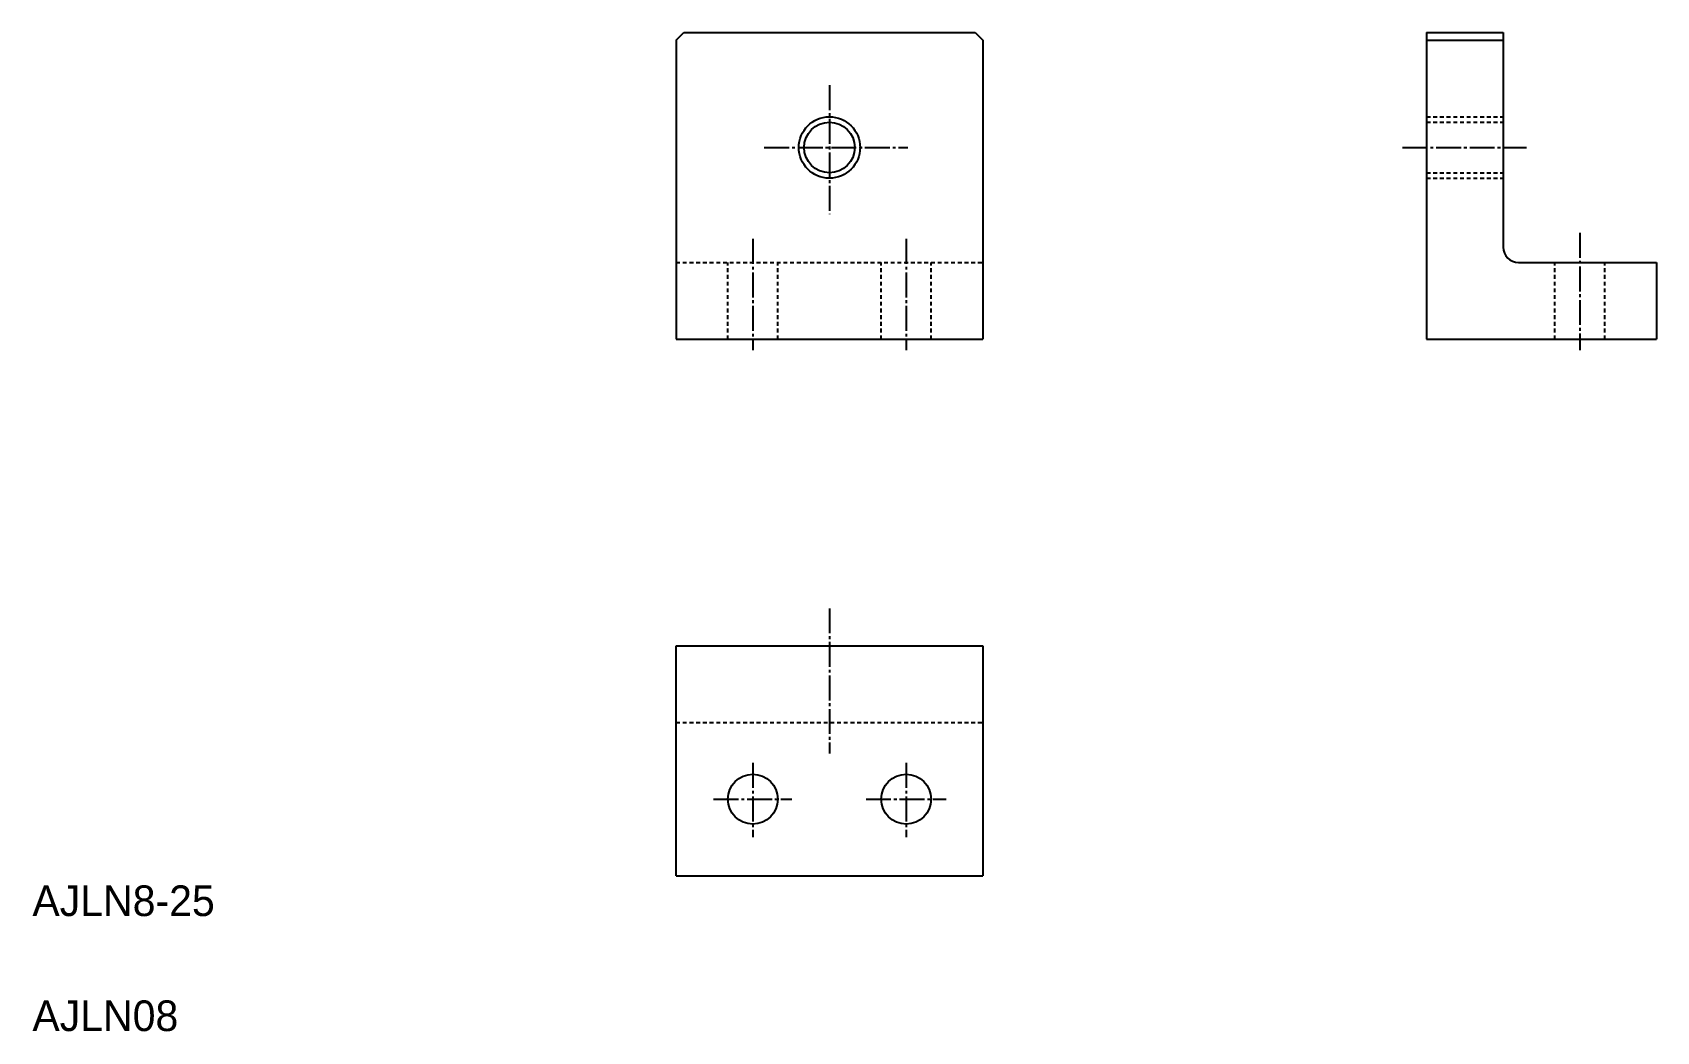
# Model space of a CAD drawing. Extents: x 10 to 222, y 10 to 140.
import ezdxf

# ---------------------------------------------------------------- set-up
doc = ezdxf.new("R2010")
doc.units = 0
doc.header["$LTSCALE"] = 0.25
doc.linetypes.add('CENTER', pattern=[17.5, 13, -1.5, 1.5, -1.5])
doc.linetypes.add('DASHED', pattern=[3.5, 2, -1.5])
doc.layers.get('0').update_dxf_attribs({"linetype": 'CONTINUOUS'})
doc.layers.add('CENTER', color=1, linetype='CENTER')

msp = doc.modelspace()

# ---------------------------------------------------------------- linework, layer by layer
at = {"color": 7, "linetype": 'CONTINUOUS'}
for p, q in [((93.96, 139.24), (94.96, 140.24)), ((94.96, 140.24), (132.96, 140.24)), ((132.96, 140.24), (133.96, 139.24)), ((191.84, 140.24), (191.84, 100.24)), ((191.84, 140.24), (201.84, 140.24)), ((201.84, 140.24), (201.84, 112.24)), ((93.96, 139.24), (93.96, 100.24)), ((133.96, 139.24), (133.96, 100.24)), ((203.84, 110.24), (221.84, 110.24)), ((221.84, 110.24), (221.84, 100.24)), ((93.96, 100.24), (133.96, 100.24)), ((93.96, 30.24), (93.96, 60.24)), ((93.96, 60.24), (133.96, 60.24)), ((133.96, 60.24), (133.96, 30.24)), ((93.96, 30.24), (133.96, 30.24))]:
    msp.add_line(p, q, dxfattribs=at)
for p, q in [((191.84, 139.24), (201.84, 139.24)), ((191.84, 100.24), (221.84, 100.24)), ((103.96, 30.24), (103.96, 30.24)), ((113.96, 30.24), (113.96, 30.24))]:
    msp.add_line(p, q)
at = {"color": 3, "linetype": 'DASHED'}
for p, q in [((191.84, 129.24), (201.84, 129.24)), ((191.84, 128.54), (201.84, 128.54)), ((191.84, 121.94), (201.84, 121.94)), ((191.84, 121.24), (201.84, 121.24)), ((93.96, 110.24), (133.96, 110.24)), ((100.71, 100.24), (100.71, 110.24)), ((107.21, 100.24), (107.21, 110.24)), ((120.71, 100.24), (120.71, 110.24)), ((127.21, 100.24), (127.21, 110.24)), ((208.59, 100.24), (208.59, 110.24)), ((215.09, 100.24), (215.09, 110.24)), ((93.96, 50.24), (133.96, 50.24))]:
    msp.add_line(p, q, dxfattribs=at)
at = {"color": 3, "linetype": 'CONTINUOUS'}
msp.add_circle((113.96, 125.24), 4, dxfattribs=at)
at = {"color": 7, "linetype": 'CONTINUOUS'}
for centre, radius in [((113.96, 125.24), 3.3), ((103.96, 40.24), 3.25), ((123.96, 40.24), 3.25)]:
    msp.add_circle(centre, radius, dxfattribs=at)
msp.add_arc((203.84, 112.24), 2, 180, 270, dxfattribs=at)
at = {"layer": 'CENTER', "color": 1, "linetype": 'CENTER'}
for p, q in [((113.96, 133.35), (113.96, 116.54)), ((105.46, 125.24), (124.19, 125.24)), ((188.72, 125.24), (204.89, 125.24)), ((103.96, 113.32), (103.96, 98.79)), ((123.96, 113.32), (123.96, 98.79)), ((211.84, 114.09), (211.84, 98.79)), ((113.96, 65.13), (113.96, 46.19)), ((103.96, 44.98), (103.96, 35.31)), ((123.96, 44.98), (123.96, 35.31)), ((98.86, 40.24), (109.06, 40.24)), ((118.74, 40.24), (129.17, 40.24))]:
    msp.add_line(p, q, dxfattribs=at)

# ---------------------------------------------------------------- texts
for s, p in [('AJLN8-25', (10, 25)), ('AJLN08', (10, 10))]:
    msp.add_text(s, height=4).set_placement(p)

doc.saveas('drawing.dxf')
